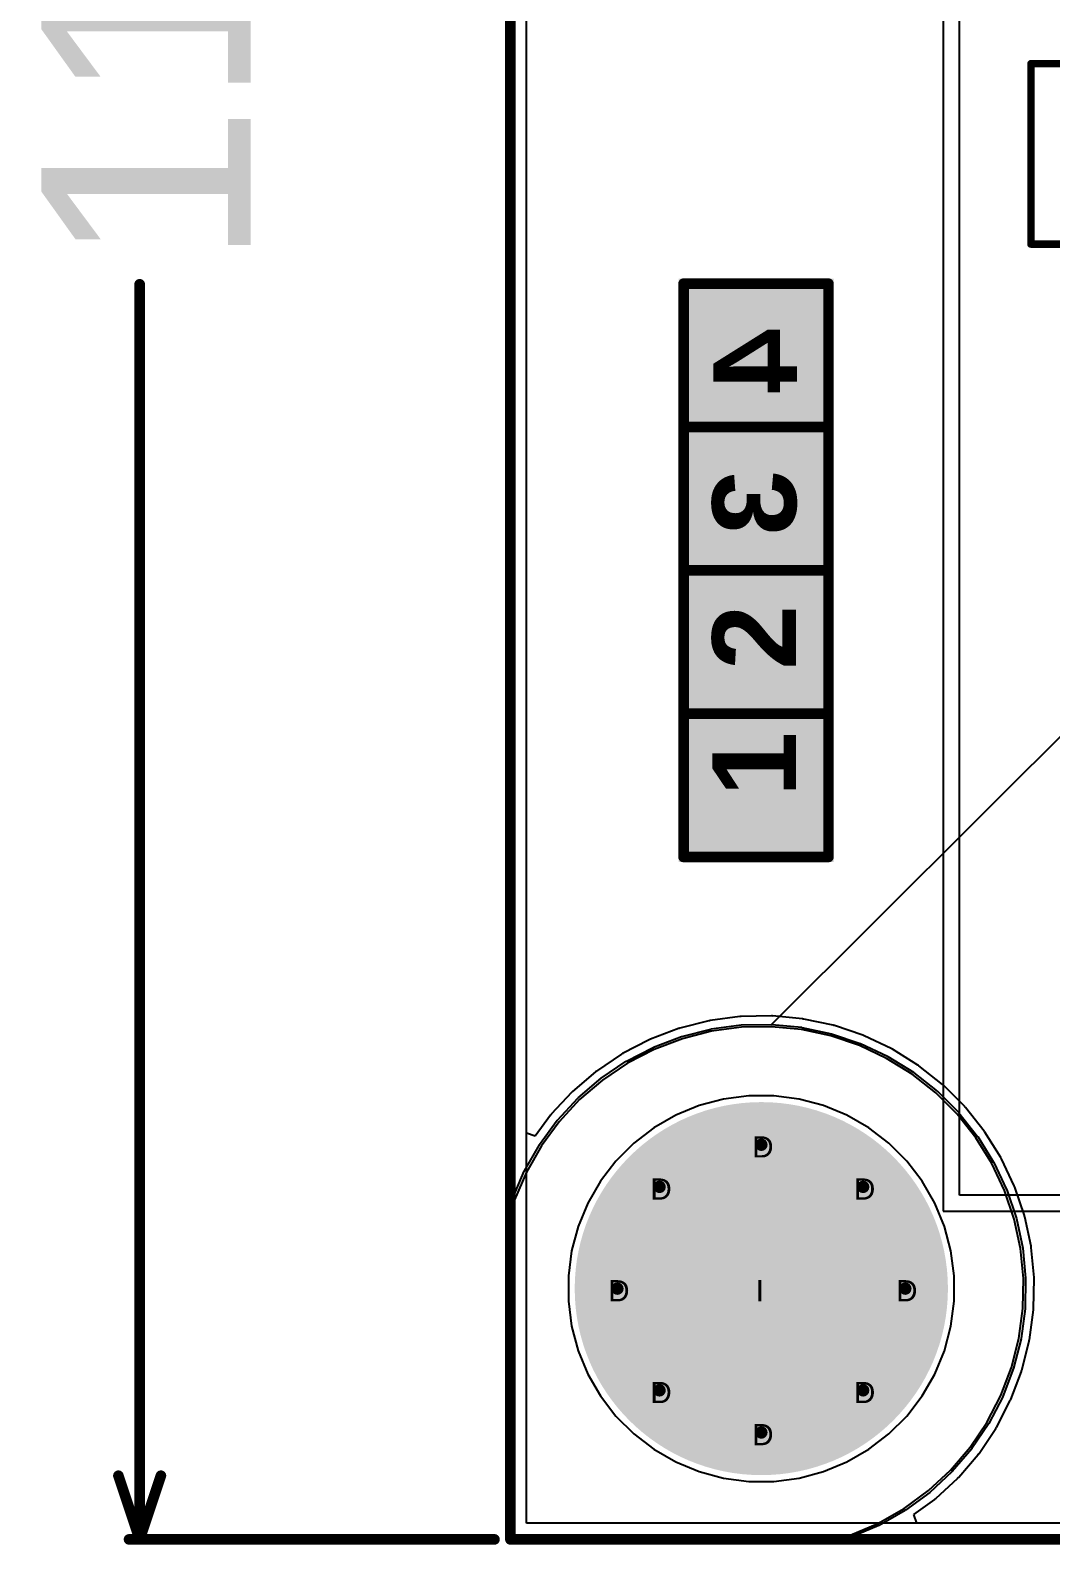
# Model space of a CAD drawing. Header units: inches. Extents: x -11 to 5428, y 0 to 5423.
# Drawn here: x -11.48 to 12.92, y -0.13 to 36.1 of the extents above; entities that cross this region are included whole.
import ezdxf

# ---------------------------------------------------------------- set-up
doc = ezdxf.new("R2010")
doc.units = ezdxf.units.IN
for name, color, linetype in [('Board Outline', 216, 'Continuous'), ('Bottom Layer', 5, 'Continuous'), ('Bottom Solder', 6, 'Continuous'), ('Dimension', 6, 'Continuous'), ('Drill Drawing', 1, 'Continuous'), ('GND', 16, 'Continuous'), ('Multi-Layer', 9, 'Continuous'), ('Pad Holes', 156, 'Continuous'), ('PWR', 76, 'Continuous'), ('Top Layer', 1, 'Continuous'), ('Top Overlay', 2, 'Continuous'), ('Top Solder', 216, 'Continuous'), ('Via Holes', 16, 'Continuous')]:
    doc.layers.add(name, color=color, linetype=linetype)
doc.styles.add('Arial', font='', dxfattribs={"height": 0.2})
doc.styles.add('Arial_Bold', font='', dxfattribs={"height": 0.2})
doc.styles.get('Arial').set_extended_font_data('Arial')
doc.styles.get('Arial_Bold').set_extended_font_data('Arial', bold=True)

msp = doc.modelspace()

# ---------------------------------------------------------------- hatches: boundary and pattern name
at = {"layer": 'Bottom Layer'}
h = msp.add_hatch(color=5, dxfattribs=at)
edge = h.paths.add_edge_path()
edge.add_arc((6, 6), 4.36, 0, 360)
h = msp.add_hatch(color=5, dxfattribs=at)
edge = h.paths.add_edge_path()
edge.add_arc((6, 9.442), 0.3, 0, 360)
h = msp.add_hatch(color=5, dxfattribs=at)
edge = h.paths.add_edge_path()
edge.add_arc((3.566, 8.434), 0.3, 0, 360)
h = msp.add_hatch(color=5, dxfattribs=at)
edge = h.paths.add_edge_path()
edge.add_arc((8.434, 8.434), 0.3, 0, 360)
h = msp.add_hatch(color=5, dxfattribs=at)
edge = h.paths.add_edge_path()
edge.add_arc((2.558, 6), 0.3, 0, 360)
h = msp.add_hatch(color=5, dxfattribs=at)
edge = h.paths.add_edge_path()
edge.add_arc((9.442, 6), 0.3, 0, 360)
h = msp.add_hatch(color=5, dxfattribs=at)
edge = h.paths.add_edge_path()
edge.add_arc((3.566, 3.566), 0.3, 0, 360)
h = msp.add_hatch(color=5, dxfattribs=at)
edge = h.paths.add_edge_path()
edge.add_arc((8.434, 3.566), 0.3, 0, 360)
h = msp.add_hatch(color=5, dxfattribs=at)
edge = h.paths.add_edge_path()
edge.add_arc((6, 2.558), 0.3, 0, 360)
at = {"layer": 'Bottom Solder'}
msp.add_hatch(color=6, dxfattribs=at).paths.add_polyline_path([(4.025, 16.209), (7.733, 16.209), (7.733, 30.163), (4.025, 30.163)])
h = msp.add_hatch(color=6, dxfattribs=at)
edge = h.paths.add_edge_path()
edge.add_arc((6, 6), 4.462, 0, 360)
at = {"layer": 'GND'}
h = msp.add_hatch(color=16, dxfattribs=at)
edge = h.paths.add_edge_path()
edge.add_arc((6, 6), 4.36, 0, 360)
h = msp.add_hatch(color=16, dxfattribs=at)
edge = h.paths.add_edge_path()
edge.add_arc((6, 9.442), 0.3, 0, 360)
h = msp.add_hatch(color=16, dxfattribs=at)
edge = h.paths.add_edge_path()
edge.add_arc((3.566, 8.434), 0.3, 0, 360)
h = msp.add_hatch(color=16, dxfattribs=at)
edge = h.paths.add_edge_path()
edge.add_arc((8.434, 8.434), 0.3, 0, 360)
h = msp.add_hatch(color=16, dxfattribs=at)
edge = h.paths.add_edge_path()
edge.add_arc((2.558, 6), 0.3, 0, 360)
h = msp.add_hatch(color=16, dxfattribs=at)
edge = h.paths.add_edge_path()
edge.add_arc((9.442, 6), 0.3, 0, 360)
h = msp.add_hatch(color=16, dxfattribs=at)
edge = h.paths.add_edge_path()
edge.add_arc((3.566, 3.566), 0.3, 0, 360)
h = msp.add_hatch(color=16, dxfattribs=at)
edge = h.paths.add_edge_path()
edge.add_arc((8.434, 3.566), 0.3, 0, 360)
h = msp.add_hatch(color=16, dxfattribs=at)
edge = h.paths.add_edge_path()
edge.add_arc((6, 2.558), 0.3, 0, 360)
at = {"layer": 'Multi-Layer'}
h = msp.add_hatch(color=9, dxfattribs=at)
edge = h.paths.add_edge_path()
edge.add_arc((6, 6), 4.36, 0, 360)
at = {"layer": 'Pad Holes'}
h = msp.add_hatch(color=7, dxfattribs=at)
edge = h.paths.add_edge_path()
edge.add_arc((6, 6), 2.5, 0, 360)
at = {"layer": 'PWR'}
h = msp.add_hatch(color=76, dxfattribs=at)
edge = h.paths.add_edge_path()
edge.add_arc((6, 6), 4.36, 0, 360)
h = msp.add_hatch(color=76, dxfattribs=at)
edge = h.paths.add_edge_path()
edge.add_arc((6, 9.442), 0.3, 0, 360)
h = msp.add_hatch(color=76, dxfattribs=at)
edge = h.paths.add_edge_path()
edge.add_arc((3.566, 8.434), 0.3, 0, 360)
h = msp.add_hatch(color=76, dxfattribs=at)
edge = h.paths.add_edge_path()
edge.add_arc((8.434, 8.434), 0.3, 0, 360)
h = msp.add_hatch(color=76, dxfattribs=at)
edge = h.paths.add_edge_path()
edge.add_arc((2.558, 6), 0.3, 0, 360)
h = msp.add_hatch(color=76, dxfattribs=at)
edge = h.paths.add_edge_path()
edge.add_arc((9.442, 6), 0.3, 0, 360)
h = msp.add_hatch(color=76, dxfattribs=at)
edge = h.paths.add_edge_path()
edge.add_arc((3.566, 3.566), 0.3, 0, 360)
h = msp.add_hatch(color=76, dxfattribs=at)
edge = h.paths.add_edge_path()
edge.add_arc((8.434, 3.566), 0.3, 0, 360)
h = msp.add_hatch(color=76, dxfattribs=at)
edge = h.paths.add_edge_path()
edge.add_arc((6, 2.558), 0.3, 0, 360)
at = {"layer": 'Top Layer'}
h = msp.add_hatch(color=1, dxfattribs=at)
edge = h.paths.add_edge_path()
edge.add_arc((6, 6), 4.36, 0, 360)
h = msp.add_hatch(color=1, dxfattribs=at)
edge = h.paths.add_edge_path()
edge.add_arc((6, 9.442), 0.3, 0, 360)
h = msp.add_hatch(color=1, dxfattribs=at)
edge = h.paths.add_edge_path()
edge.add_arc((3.566, 8.434), 0.3, 0, 360)
h = msp.add_hatch(color=1, dxfattribs=at)
edge = h.paths.add_edge_path()
edge.add_arc((8.434, 8.434), 0.3, 0, 360)
h = msp.add_hatch(color=1, dxfattribs=at)
edge = h.paths.add_edge_path()
edge.add_arc((2.558, 6), 0.3, 0, 360)
h = msp.add_hatch(color=1, dxfattribs=at)
edge = h.paths.add_edge_path()
edge.add_arc((9.442, 6), 0.3, 0, 360)
h = msp.add_hatch(color=1, dxfattribs=at)
edge = h.paths.add_edge_path()
edge.add_arc((3.566, 3.566), 0.3, 0, 360)
h = msp.add_hatch(color=1, dxfattribs=at)
edge = h.paths.add_edge_path()
edge.add_arc((8.434, 3.566), 0.3, 0, 360)
h = msp.add_hatch(color=1, dxfattribs=at)
edge = h.paths.add_edge_path()
edge.add_arc((6, 2.558), 0.3, 0, 360)
at = {"layer": 'Top Solder'}
msp.add_hatch(color=216, dxfattribs=at).paths.add_polyline_path([(4.025, 16.209), (7.733, 16.209), (7.733, 30.163), (4.025, 30.163)])
h = msp.add_hatch(color=216, dxfattribs=at)
edge = h.paths.add_edge_path()
edge.add_arc((6, 6), 4.462, 0, 360)
at = {"layer": 'Via Holes'}
h = msp.add_hatch(color=7, dxfattribs=at)
edge = h.paths.add_edge_path()
edge.add_arc((6, 9.442), 0.15, 0, 360)
h = msp.add_hatch(color=7, dxfattribs=at)
edge = h.paths.add_edge_path()
edge.add_arc((3.566, 8.434), 0.15, 0, 360)
h = msp.add_hatch(color=7, dxfattribs=at)
edge = h.paths.add_edge_path()
edge.add_arc((8.434, 8.434), 0.15, 0, 360)
h = msp.add_hatch(color=7, dxfattribs=at)
edge = h.paths.add_edge_path()
edge.add_arc((2.558, 6), 0.15, 0, 360)
h = msp.add_hatch(color=7, dxfattribs=at)
edge = h.paths.add_edge_path()
edge.add_arc((9.442, 6), 0.15, 0, 360)
h = msp.add_hatch(color=7, dxfattribs=at)
edge = h.paths.add_edge_path()
edge.add_arc((3.566, 3.566), 0.15, 0, 360)
h = msp.add_hatch(color=7, dxfattribs=at)
edge = h.paths.add_edge_path()
edge.add_arc((8.434, 3.566), 0.15, 0, 360)
h = msp.add_hatch(color=7, dxfattribs=at)
edge = h.paths.add_edge_path()
edge.add_arc((6, 2.558), 0.15, 0, 360)

# ---------------------------------------------------------------- linework, layer by layer
at = {"layer": 'Board Outline'}
for points in [[(0, 0, 0.254, 0.254, 0), (0, 110, 0.254, 0.254, 0)], [(0, 0, 0.254, 0.254, 0), (344, 0, 0.254, 0.254, 0)]]:
    msp.add_lwpolyline(points, format="xyseb", dxfattribs=at)
msp.add_lwpolyline([(-0.063, 0, 0.127, 0.127, 1), (0.064, 0, 0.127, 0.127, 1)], format="xyseb", close=True, dxfattribs=at)
msp.add_lwpolyline([(-0.063, 0, 0.127, 0.127, 1), (0.064, 0, 0.127, 0.127, 1)], format="xyseb", close=True, dxfattribs=at)
at = {"layer": 'Bottom Layer'}
for p, q in [((0.388, 9.715), (0.388, 100.285)), ((7.544, 30.023), (4.191, 30.023)), ((4.191, 30.023), (4.191, 16.332)), ((7.544, 16.332), (7.544, 30.023)), ((4.191, 16.332), (7.544, 16.332)), ((4.746, 12.407), (4.048, 12.23)), ((4.761, 12.408), (4.746, 12.407)), ((4.775, 12.413), (4.761, 12.408)), ((5.489, 12.508), (4.775, 12.413)), ((5.504, 12.508), (5.489, 12.508)), ((5.518, 12.511), (5.504, 12.508)), ((6.238, 12.524), (5.518, 12.511)), ((6.253, 12.522), (6.238, 12.524)), ((6.268, 12.523), (6.253, 12.522)), ((6.984, 12.454), (6.268, 12.523)), ((6.998, 12.45), (6.984, 12.454)), ((7.013, 12.449), (6.998, 12.45)), ((7.717, 12.299), (7.013, 12.449)), ((3.334, 11.957), (3.32, 11.953)), ((3.347, 11.965), (3.334, 11.957)), ((4.02, 12.221), (3.347, 11.965)), ((4.112, 11.979), (3.439, 11.723)), ((4.035, 12.224), (4.02, 12.221)), ((4.048, 12.23), (4.035, 12.224)), ((4.81, 12.156), (4.112, 11.979)), ((5.523, 12.252), (4.81, 12.156)), ((6.243, 12.265), (5.523, 12.252)), ((6.959, 12.196), (6.243, 12.265)), ((7.663, 12.045), (6.959, 12.196)), ((8.345, 11.815), (7.663, 12.045)), ((7.731, 12.293), (7.717, 12.299)), ((7.746, 12.291), (7.731, 12.293)), ((8.428, 12.06), (7.746, 12.291)), ((8.441, 12.053), (8.428, 12.06)), ((8.456, 12.049), (8.441, 12.053)), ((9.107, 11.742), (8.456, 12.049)), ((2.655, 11.607), (2.058, 11.204)), ((2.669, 11.612), (2.655, 11.607)), ((2.681, 11.622), (2.669, 11.612)), ((3.32, 11.953), (2.681, 11.622)), ((3.439, 11.723), (2.8, 11.392)), ((8.996, 11.508), (8.345, 11.815)), ((9.119, 11.733), (9.107, 11.742)), ((9.133, 11.728), (9.119, 11.733)), ((9.744, 11.348), (9.133, 11.728)), ((2.8, 11.392), (2.203, 10.99)), ((9.608, 11.128), (8.996, 11.508)), ((9.755, 11.338), (9.744, 11.348)), ((9.769, 11.331), (9.755, 11.338)), ((10.332, 10.884), (9.769, 11.331)), ((2.035, 11.186), (1.488, 10.718)), ((2.203, 10.99), (1.656, 10.522)), ((2.048, 11.194), (2.035, 11.186)), ((2.058, 11.204), (2.048, 11.194)), ((10.172, 10.681), (9.608, 11.128)), ((10.342, 10.872), (10.332, 10.884)), ((10.355, 10.864), (10.342, 10.872)), ((1.466, 10.698), (0.977, 10.17)), ((1.656, 10.522), (1.167, 9.994)), ((1.479, 10.706), (1.466, 10.698)), ((1.488, 10.718), (1.479, 10.706)), ((10.681, 10.172), (10.172, 10.681)), ((10.864, 10.355), (10.355, 10.864)), ((0.958, 10.147), (0.592, 9.648)), ((0.969, 10.157), (0.958, 10.147)), ((0.977, 10.17), (0.969, 10.157)), ((11.128, 9.608), (10.681, 10.172)), ((10.872, 10.343), (10.864, 10.355)), ((10.883, 10.333), (10.872, 10.343)), ((11.331, 9.769), (10.883, 10.333)), ((1.167, 9.994), (0.741, 9.414)), ((0.592, 9.648), (0.388, 9.715)), ((11.508, 8.996), (11.128, 9.608)), ((11.338, 9.756), (11.331, 9.769)), ((11.348, 9.745), (11.338, 9.756)), ((11.728, 9.133), (11.348, 9.745)), ((0.741, 9.414), (0.384, 8.788)), ((11.733, 9.119), (11.728, 9.133)), ((11.742, 9.107), (11.733, 9.119)), ((12.049, 8.456), (11.742, 9.107)), ((0.384, 8.788), (0.102, 8.126)), ((11.815, 8.345), (11.508, 8.996)), ((12.045, 7.664), (11.815, 8.345)), ((12.053, 8.441), (12.049, 8.456)), ((12.06, 8.428), (12.053, 8.441)), ((12.291, 7.746), (12.06, 8.428)), ((0.102, 8.126), (-0.001, 7.781)), ((-0.001, 7.781), (-0.001, 7.781)), ((-0.001, 7.781), (0, 7.78)), ((0, 7.78), (0, 0)), ((12.196, 6.96), (12.045, 7.664)), ((12.293, 7.732), (12.291, 7.746)), ((12.299, 7.718), (12.293, 7.732)), ((12.449, 7.014), (12.299, 7.718)), ((12.265, 6.243), (12.196, 6.96)), ((12.45, 6.999), (12.449, 7.014)), ((12.454, 6.985), (12.45, 6.999)), ((12.523, 6.268), (12.454, 6.985)), ((12.252, 5.524), (12.265, 6.243)), ((12.511, 5.519), (12.524, 6.238)), ((12.522, 6.253), (12.523, 6.268)), ((12.524, 6.238), (12.522, 6.253)), ((12.156, 4.81), (12.252, 5.524)), ((12.413, 4.776), (12.509, 5.489)), ((12.508, 5.504), (12.511, 5.519)), ((12.509, 5.489), (12.508, 5.504)), ((11.979, 4.112), (12.156, 4.81)), ((12.23, 4.049), (12.407, 4.746)), ((12.407, 4.746), (12.408, 4.761)), ((12.408, 4.761), (12.413, 4.776)), ((11.723, 3.44), (11.979, 4.112)), ((11.965, 3.347), (12.221, 4.02)), ((12.221, 4.02), (12.224, 4.035)), ((12.224, 4.035), (12.23, 4.049)), ((11.392, 2.8), (11.723, 3.44)), ((11.622, 2.681), (11.953, 3.32)), ((11.953, 3.32), (11.957, 3.335)), ((11.957, 3.335), (11.965, 3.347)), ((10.99, 2.203), (11.392, 2.8)), ((11.205, 2.059), (11.607, 2.656)), ((11.607, 2.656), (11.613, 2.67)), ((11.613, 2.67), (11.622, 2.681)), ((10.522, 1.657), (10.99, 2.203)), ((10.719, 1.488), (11.187, 2.035)), ((11.187, 2.035), (11.194, 2.048)), ((11.194, 2.048), (11.205, 2.059)), ((9.994, 1.167), (10.522, 1.657)), ((10.17, 0.977), (10.698, 1.467)), ((10.698, 1.467), (10.707, 1.479)), ((10.707, 1.479), (10.719, 1.488)), ((9.414, 0.741), (9.994, 1.167)), ((8.789, 0.384), (9.414, 0.741)), ((9.648, 0.592), (10.147, 0.958)), ((10.147, 0.958), (10.158, 0.969)), ((10.158, 0.969), (10.17, 0.977)), ((8.127, 0.102), (8.789, 0.384)), ((9.715, 0.388), (9.648, 0.592)), ((185.233, 0.388), (9.715, 0.388)), ((0, 0), (0.001, -0.001)), ((7.782, -0.001), (8.127, 0.102)), ((0.001, -0.001), (7.782, -0.001))]:
    msp.add_line(p, q, dxfattribs=at)
for points in [[(4.14, 30.043, 0.254, 0.254, 0), (7.606, 30.043, 0.254, 0.254, 0)], [(4.14, 16.327, 0.254, 0.254, 0), (4.14, 30.043, 0.254, 0.254, 0)], [(7.606, 16.327, 0.254, 0.254, 0), (7.606, 30.043, 0.254, 0.254, 0)], [(4.14, 26.614, 0.254, 0.254, 0), (7.606, 26.614, 0.254, 0.254, 0)], [(4.14, 23.185, 0.254, 0.254, 0), (7.606, 23.185, 0.254, 0.254, 0)], [(4.14, 19.756, 0.254, 0.254, 0), (7.606, 19.756, 0.254, 0.254, 0)], [(4.14, 16.327, 0.254, 0.254, 0), (7.606, 16.327, 0.254, 0.254, 0)]]:
    msp.add_lwpolyline(points, format="xyseb", dxfattribs=at)
for points in [[(4.077, 30.043, 0.127, 0.127, 1), (4.204, 30.043, 0.127, 0.127, 1)], [(4.077, 30.043, 0.127, 0.127, 1), (4.204, 30.043, 0.127, 0.127, 1)], [(7.542, 30.043, 0.127, 0.127, 1), (7.669, 30.043, 0.127, 0.127, 1)], [(7.542, 30.043, 0.127, 0.127, 1), (7.669, 30.043, 0.127, 0.127, 1)], [(4.077, 26.614, 0.127, 0.127, 1), (4.204, 26.614, 0.127, 0.127, 1)], [(7.542, 26.614, 0.127, 0.127, 1), (7.669, 26.614, 0.127, 0.127, 1)], [(4.077, 23.185, 0.127, 0.127, 1), (4.204, 23.185, 0.127, 0.127, 1)], [(7.542, 23.185, 0.127, 0.127, 1), (7.669, 23.185, 0.127, 0.127, 1)], [(4.077, 19.756, 0.127, 0.127, 1), (4.204, 19.756, 0.127, 0.127, 1)], [(7.542, 19.756, 0.127, 0.127, 1), (7.669, 19.756, 0.127, 0.127, 1)], [(4.077, 16.327, 0.127, 0.127, 1), (4.204, 16.327, 0.127, 0.127, 1)], [(4.077, 16.327, 0.127, 0.127, 1), (4.204, 16.327, 0.127, 0.127, 1)], [(7.542, 16.327, 0.127, 0.127, 1), (7.669, 16.327, 0.127, 0.127, 1)], [(7.542, 16.327, 0.127, 0.127, 1), (7.669, 16.327, 0.127, 0.127, 1)]]:
    msp.add_lwpolyline(points, format="xyseb", close=True, dxfattribs=at)
at = {"layer": 'Bottom Solder'}
for p, q in [((6.245, 12.319), (5427.557, 5423.366)), ((5.522, 12.307), (6.242, 12.32)), ((6.242, 12.32), (6.245, 12.319)), ((6.245, 12.319), (6.248, 12.32)), ((6.248, 12.32), (6.965, 12.251)), ((3.419, 11.775), (4.092, 12.031)), ((4.092, 12.031), (4.096, 12.03)), ((4.096, 12.03), (4.098, 12.032)), ((4.098, 12.032), (4.796, 12.209)), ((4.796, 12.209), (4.799, 12.209)), ((4.799, 12.209), (4.802, 12.211)), ((4.802, 12.211), (5.516, 12.307)), ((5.516, 12.307), (5.519, 12.306)), ((5.519, 12.306), (5.522, 12.307)), ((6.965, 12.251), (6.967, 12.25)), ((6.967, 12.25), (6.971, 12.25)), ((6.971, 12.25), (7.675, 12.099)), ((7.675, 12.099), (7.677, 12.097)), ((7.677, 12.097), (7.681, 12.098)), ((7.681, 12.098), (8.363, 11.867)), ((2.775, 11.441), (3.414, 11.772)), ((3.414, 11.772), (3.417, 11.772)), ((3.417, 11.772), (3.419, 11.775)), ((8.363, 11.867), (8.365, 11.865)), ((8.365, 11.865), (8.369, 11.865)), ((8.369, 11.865), (9.02, 11.558)), ((2.172, 11.035), (2.769, 11.438)), ((2.769, 11.438), (2.772, 11.438)), ((2.772, 11.438), (2.775, 11.441)), ((9.02, 11.558), (9.022, 11.555)), ((9.022, 11.555), (9.025, 11.555)), ((9.025, 11.555), (9.637, 11.175)), ((1.62, 10.563), (2.167, 11.032)), ((2.167, 11.032), (2.17, 11.033)), ((2.17, 11.033), (2.172, 11.035)), ((9.637, 11.175), (9.639, 11.172)), ((9.639, 11.172), (9.642, 11.171)), ((9.642, 11.171), (10.206, 10.724)), ((1.126, 10.031), (1.616, 10.559)), ((1.616, 10.559), (1.619, 10.56)), ((1.619, 10.56), (1.62, 10.563)), ((10.206, 10.724), (10.208, 10.721)), ((10.208, 10.721), (10.211, 10.72)), ((10.211, 10.72), (10.72, 10.211)), ((10.72, 10.211), (10.721, 10.208)), ((10.721, 10.208), (10.724, 10.206)), ((10.724, 10.206), (11.171, 9.642)), ((0.696, 9.446), (1.122, 10.027)), ((1.122, 10.027), (1.125, 10.028)), ((1.125, 10.028), (1.126, 10.031)), ((0.336, 8.816), (0.693, 9.441)), ((0.693, 9.441), (0.695, 9.443)), ((0.695, 9.443), (0.696, 9.446)), ((11.171, 9.642), (11.172, 9.639)), ((11.172, 9.639), (11.175, 9.637)), ((11.175, 9.637), (11.555, 9.026)), ((0.051, 8.148), (0.333, 8.81)), ((0.333, 8.81), (0.336, 8.812)), ((0.336, 8.812), (0.336, 8.816)), ((11.555, 9.026), (11.555, 9.022)), ((11.555, 9.022), (11.558, 9.02)), ((11.558, 9.02), (11.865, 8.369)), ((11.865, 8.369), (11.865, 8.366)), ((11.865, 8.366), (11.867, 8.363)), ((11.867, 8.363), (12.098, 7.681)), ((-0.054, 7.797), (0.049, 8.142)), ((0.049, 8.142), (0.051, 8.145)), ((0.051, 8.145), (0.051, 8.148)), ((-0.056, 7.781), (-0.053, 7.789)), ((-0.055, 7.779), (-0.056, 7.781)), ((-0.055, 0), (-0.055, 7.779)), ((-0.053, 7.789), (-0.054, 7.797)), ((12.098, 7.681), (12.097, 7.678)), ((12.097, 7.678), (12.099, 7.675)), ((12.099, 7.675), (12.25, 6.971)), ((12.25, 6.971), (12.249, 6.968)), ((12.249, 6.968), (12.251, 6.965)), ((12.251, 6.965), (12.32, 6.249)), ((12.32, 6.242), (12.307, 5.522)), ((12.32, 6.249), (12.319, 6.245)), ((12.319, 6.245), (12.32, 6.242)), ((12.307, 5.516), (12.211, 4.803)), ((12.307, 5.522), (12.306, 5.519)), ((12.306, 5.519), (12.307, 5.516)), ((12.21, 4.797), (12.033, 4.099)), ((12.211, 4.803), (12.209, 4.8)), ((12.209, 4.8), (12.21, 4.797)), ((12.031, 4.093), (11.775, 3.42)), ((12.033, 4.099), (12.031, 4.096)), ((12.031, 4.096), (12.031, 4.093)), ((11.772, 3.414), (11.441, 2.775)), ((11.773, 3.417), (11.772, 3.414)), ((11.775, 3.42), (11.773, 3.417)), ((11.438, 2.77), (11.036, 2.173)), ((11.439, 2.773), (11.438, 2.77)), ((11.441, 2.775), (11.439, 2.773)), ((11.032, 2.168), (10.564, 1.621)), ((11.033, 2.171), (11.032, 2.168)), ((11.036, 2.173), (11.033, 2.171)), ((10.559, 1.616), (10.032, 1.126)), ((10.561, 1.619), (10.559, 1.616)), ((10.564, 1.621), (10.561, 1.619)), ((10.027, 1.122), (9.447, 0.696)), ((10.029, 1.125), (10.027, 1.122)), ((10.032, 1.126), (10.029, 1.125)), ((9.441, 0.693), (8.816, 0.336)), ((9.443, 0.696), (9.441, 0.693)), ((9.447, 0.696), (9.443, 0.696)), ((-0.039, -0.039), (-0.055, 0)), ((-0.055, 0), (-0.055, 0)), ((8.142, 0.049), (7.797, -0.054)), ((8.145, 0.051), (8.142, 0.049)), ((8.148, 0.051), (8.145, 0.051)), ((8.81, 0.334), (8.148, 0.051)), ((8.813, 0.336), (8.81, 0.334)), ((8.816, 0.336), (8.813, 0.336)), ((-0.038, -0.04), (-0.039, -0.039)), ((-0.027, -0.044), (-0.038, -0.04)), ((-0.038, -0.04), (-0.038, -0.04)), ((0.001, -0.056), (-0.027, -0.044)), ((7.782, -0.056), (0.001, -0.056)), ((0.001, -0.056), (0.001, -0.056)), ((7.789, -0.053), (7.782, -0.056)), ((7.797, -0.054), (7.789, -0.053))]:
    msp.add_line(p, q, dxfattribs=at)
at = {"layer": 'Dimension'}
for points in [[(-8.865, 0, 0.254, 0.254, 0), (-8.865, 30.028, 0.254, 0.254, 0)], [(-9.373, 1.524, 0.254, 0.254, 0), (-8.865, 0, 0.254, 0.254, 0)], [(-8.865, 0, 0.254, 0.254, 0), (-8.357, 1.524, 0.254, 0.254, 0)], [(-9.119, 0, 0.254, 0.254, 0), (-0.381, 0, 0.254, 0.254, 0)]]:
    msp.add_lwpolyline(points, format="xyseb", dxfattribs=at)
for points in [[(-8.928, 30.028, 0.127, 0.127, 1), (-8.801, 30.028, 0.127, 0.127, 1)], [(-9.436, 1.524, 0.127, 0.127, 1), (-9.309, 1.524, 0.127, 0.127, 1)], [(-8.42, 1.524, 0.127, 0.127, 1), (-8.293, 1.524, 0.127, 0.127, 1)], [(-9.182, 0, 0.127, 0.127, 1), (-9.055, 0, 0.127, 0.127, 1)], [(-8.928, 0, 0.127, 0.127, 1), (-8.801, 0, 0.127, 0.127, 1)], [(-8.928, 0, 0.127, 0.127, 1), (-8.801, 0, 0.127, 0.127, 1)], [(-8.928, 0, 0.127, 0.127, 1), (-8.801, 0, 0.127, 0.127, 1)], [(-0.444, 0, 0.127, 0.127, 1), (-0.317, 0, 0.127, 0.127, 1)]]:
    msp.add_lwpolyline(points, format="xyseb", close=True, dxfattribs=at)
at = {"layer": 'GND'}
for p, q in [((0.388, 0.388), (0.388, 109.612)), ((10.349, 99.568), (10.349, 7.849)), ((10.737, 8.237), (10.737, 40.887)), ((7.544, 30.023), (4.191, 30.023)), ((4.191, 30.023), (4.191, 16.332)), ((7.544, 16.332), (7.544, 30.023)), ((4.191, 16.332), (7.544, 16.332)), ((173.678, 8.237), (10.737, 8.237)), ((10.349, 7.849), (174.066, 7.849)), ((343.612, 0.388), (0.388, 0.388))]:
    msp.add_line(p, q, dxfattribs=at)
at = {"layer": 'Multi-Layer'}
for p, q in [((4.191, 16.332), (4.191, 30.023)), ((4.191, 30.023), (7.544, 30.023)), ((7.544, 30.023), (7.544, 16.332)), ((7.544, 16.332), (4.191, 16.332))]:
    msp.add_line(p, q, dxfattribs=at)
at = {"layer": 'PWR'}
for p, q in [((0.388, 0.388), (0.388, 44.262)), ((7.544, 30.023), (4.191, 30.023)), ((4.191, 30.023), (4.191, 16.332)), ((7.544, 16.332), (7.544, 30.023)), ((4.191, 16.332), (7.544, 16.332)), ((5.098, 10.535), (4.514, 10.379)), ((5.698, 10.614), (5.098, 10.535)), ((6.302, 10.614), (5.698, 10.614)), ((6.902, 10.535), (6.302, 10.614)), ((7.486, 10.379), (6.902, 10.535)), ((3.955, 10.147), (3.431, 9.845)), ((4.514, 10.379), (3.955, 10.147)), ((8.045, 10.147), (7.486, 10.379)), ((8.569, 9.845), (8.045, 10.147)), ((3.431, 9.845), (2.951, 9.476)), ((9.049, 9.476), (8.569, 9.845)), ((2.951, 9.476), (2.524, 9.049)), ((9.476, 9.049), (9.049, 9.476)), ((2.524, 9.049), (2.155, 8.569)), ((9.845, 8.569), (9.476, 9.049)), ((2.155, 8.569), (1.853, 8.045)), ((10.147, 8.045), (9.845, 8.569)), ((1.853, 8.045), (1.622, 7.486)), ((10.379, 7.486), (10.147, 8.045)), ((1.622, 7.486), (1.465, 6.902)), ((10.535, 6.902), (10.379, 7.486)), ((1.465, 6.902), (1.386, 6.302)), ((10.614, 6.302), (10.535, 6.902)), ((1.386, 6.302), (1.386, 5.698)), ((10.614, 5.698), (10.614, 6.302)), ((1.386, 5.698), (1.465, 5.098)), ((10.535, 5.098), (10.614, 5.698)), ((1.465, 5.098), (1.622, 4.514)), ((10.379, 4.514), (10.535, 5.098)), ((1.622, 4.514), (1.853, 3.955)), ((10.147, 3.955), (10.379, 4.514)), ((1.853, 3.955), (2.155, 3.431)), ((9.845, 3.431), (10.147, 3.955)), ((2.155, 3.431), (2.524, 2.951)), ((9.476, 2.951), (9.845, 3.431)), ((2.524, 2.951), (2.951, 2.524)), ((9.049, 2.524), (9.476, 2.951)), ((2.951, 2.524), (3.431, 2.155)), ((8.569, 2.155), (9.049, 2.524)), ((3.431, 2.155), (3.955, 1.853)), ((3.955, 1.853), (4.514, 1.622)), ((7.486, 1.622), (8.045, 1.853)), ((8.045, 1.853), (8.569, 2.155)), ((4.514, 1.622), (5.098, 1.465)), ((5.098, 1.465), (5.698, 1.386)), ((6.302, 1.386), (6.902, 1.465)), ((6.902, 1.465), (7.486, 1.622)), ((5.698, 1.386), (6.302, 1.386)), ((228.161, 0.388), (0.388, 0.388))]:
    msp.add_line(p, q, dxfattribs=at)
at = {"layer": 'Top Layer'}
for p, q in [((0.388, 9.715), (0.388, 100.285)), ((7.544, 30.023), (4.191, 30.023)), ((4.191, 30.023), (4.191, 16.332)), ((7.544, 16.332), (7.544, 30.023)), ((4.191, 16.332), (7.544, 16.332)), ((4.746, 12.407), (4.048, 12.23)), ((4.761, 12.408), (4.746, 12.407)), ((4.775, 12.413), (4.761, 12.408)), ((5.489, 12.509), (4.775, 12.413)), ((5.504, 12.508), (5.489, 12.509)), ((5.518, 12.511), (5.504, 12.508)), ((6.238, 12.524), (5.518, 12.511)), ((6.253, 12.522), (6.238, 12.524)), ((6.268, 12.523), (6.253, 12.522)), ((6.984, 12.454), (6.268, 12.523)), ((6.998, 12.45), (6.984, 12.454)), ((7.013, 12.449), (6.998, 12.45)), ((7.717, 12.299), (7.013, 12.449)), ((3.334, 11.957), (3.32, 11.953)), ((3.347, 11.965), (3.334, 11.957)), ((4.02, 12.221), (3.347, 11.965)), ((4.112, 11.979), (3.439, 11.723)), ((4.035, 12.224), (4.02, 12.221)), ((4.048, 12.23), (4.035, 12.224)), ((4.81, 12.156), (4.112, 11.979)), ((5.523, 12.252), (4.81, 12.156)), ((6.243, 12.265), (5.523, 12.252)), ((6.959, 12.196), (6.243, 12.265)), ((7.663, 12.045), (6.959, 12.196)), ((8.345, 11.815), (7.663, 12.045)), ((7.731, 12.293), (7.717, 12.299)), ((7.746, 12.291), (7.731, 12.293)), ((8.428, 12.06), (7.746, 12.291)), ((8.441, 12.053), (8.428, 12.06)), ((8.456, 12.049), (8.441, 12.053)), ((9.107, 11.742), (8.456, 12.049)), ((2.655, 11.607), (2.058, 11.204)), ((2.669, 11.612), (2.655, 11.607)), ((2.681, 11.622), (2.669, 11.612)), ((3.32, 11.953), (2.681, 11.622)), ((3.439, 11.723), (2.8, 11.392)), ((8.996, 11.508), (8.345, 11.815)), ((9.119, 11.733), (9.107, 11.742)), ((9.133, 11.728), (9.119, 11.733)), ((9.744, 11.348), (9.133, 11.728)), ((2.8, 11.392), (2.203, 10.99)), ((9.608, 11.128), (8.996, 11.508)), ((9.755, 11.338), (9.744, 11.348)), ((9.769, 11.331), (9.755, 11.338)), ((10.333, 10.884), (9.769, 11.331)), ((2.035, 11.186), (1.488, 10.718)), ((2.203, 10.99), (1.656, 10.522)), ((2.048, 11.194), (2.035, 11.186)), ((2.058, 11.204), (2.048, 11.194)), ((10.172, 10.681), (9.608, 11.128)), ((10.342, 10.872), (10.333, 10.884)), ((10.355, 10.864), (10.342, 10.872)), ((1.466, 10.698), (0.977, 10.17)), ((1.656, 10.522), (1.167, 9.994)), ((1.479, 10.707), (1.466, 10.698)), ((1.488, 10.718), (1.479, 10.707)), ((10.681, 10.172), (10.172, 10.681)), ((10.864, 10.355), (10.355, 10.864)), ((0.958, 10.147), (0.592, 9.648)), ((0.969, 10.157), (0.958, 10.147)), ((0.977, 10.17), (0.969, 10.157)), ((11.128, 9.608), (10.681, 10.172)), ((10.872, 10.343), (10.864, 10.355)), ((10.883, 10.333), (10.872, 10.343)), ((11.331, 9.769), (10.883, 10.333)), ((1.167, 9.994), (0.741, 9.414)), ((0.592, 9.648), (0.388, 9.715)), ((11.508, 8.996), (11.128, 9.608)), ((11.338, 9.756), (11.331, 9.769)), ((11.348, 9.745), (11.338, 9.756)), ((11.728, 9.133), (11.348, 9.745)), ((0.741, 9.414), (0.384, 8.788)), ((11.733, 9.119), (11.728, 9.133)), ((11.742, 9.107), (11.733, 9.119)), ((12.049, 8.456), (11.742, 9.107)), ((0.384, 8.788), (0.102, 8.126)), ((11.815, 8.345), (11.508, 8.996)), ((12.045, 7.664), (11.815, 8.345)), ((12.053, 8.441), (12.049, 8.456)), ((12.06, 8.428), (12.053, 8.441)), ((12.291, 7.746), (12.06, 8.428)), ((0.102, 8.126), (-0.001, 7.781)), ((-0.001, 7.781), (-0.001, 7.781)), ((-0.001, 7.781), (0, 7.78)), ((0, 7.78), (0, 0)), ((12.196, 6.96), (12.045, 7.664)), ((12.293, 7.732), (12.291, 7.746)), ((12.299, 7.718), (12.293, 7.732)), ((12.449, 7.014), (12.299, 7.718)), ((12.265, 6.243), (12.196, 6.96)), ((12.45, 6.999), (12.449, 7.014)), ((12.454, 6.985), (12.45, 6.999)), ((12.523, 6.268), (12.454, 6.985)), ((12.252, 5.524), (12.265, 6.243)), ((12.511, 5.519), (12.524, 6.238)), ((12.522, 6.253), (12.523, 6.268)), ((12.524, 6.238), (12.522, 6.253)), ((12.156, 4.81), (12.252, 5.524)), ((12.413, 4.776), (12.509, 5.489)), ((12.508, 5.504), (12.511, 5.519)), ((12.509, 5.489), (12.508, 5.504)), ((11.979, 4.112), (12.156, 4.81)), ((12.23, 4.049), (12.407, 4.746)), ((12.407, 4.746), (12.408, 4.761)), ((12.408, 4.761), (12.413, 4.776)), ((11.723, 3.44), (11.979, 4.112)), ((11.965, 3.347), (12.221, 4.02)), ((12.221, 4.02), (12.224, 4.035)), ((12.224, 4.035), (12.23, 4.049)), ((11.392, 2.8), (11.723, 3.44)), ((11.622, 2.681), (11.953, 3.32)), ((11.953, 3.32), (11.957, 3.335)), ((11.957, 3.335), (11.965, 3.347)), ((10.99, 2.203), (11.392, 2.8)), ((11.205, 2.059), (11.607, 2.656)), ((11.607, 2.656), (11.613, 2.67)), ((11.613, 2.67), (11.622, 2.681)), ((10.522, 1.657), (10.99, 2.203)), ((10.719, 1.488), (11.187, 2.035)), ((11.187, 2.035), (11.194, 2.048)), ((11.194, 2.048), (11.205, 2.059)), ((9.994, 1.167), (10.522, 1.657)), ((10.17, 0.977), (10.698, 1.467)), ((10.698, 1.467), (10.707, 1.479)), ((10.707, 1.479), (10.719, 1.488)), ((9.414, 0.741), (9.994, 1.167)), ((8.789, 0.384), (9.414, 0.741)), ((9.648, 0.592), (10.148, 0.958)), ((10.148, 0.958), (10.158, 0.969)), ((10.158, 0.969), (10.17, 0.977)), ((8.127, 0.102), (8.789, 0.384)), ((9.715, 0.388), (9.648, 0.592)), ((185.233, 0.388), (9.715, 0.388)), ((0, 0), (0.001, -0.001)), ((7.782, -0.001), (8.127, 0.102)), ((0.001, -0.001), (7.782, -0.001))]:
    msp.add_line(p, q, dxfattribs=at)
for points in [[(4.14, 16.327, 0.254, 0.254, 0), (4.14, 30.043, 0.254, 0.254, 0)], [(4.14, 30.043, 0.254, 0.254, 0), (7.606, 30.043, 0.254, 0.254, 0)], [(7.606, 16.327, 0.254, 0.254, 0), (7.606, 30.043, 0.254, 0.254, 0)], [(4.14, 26.614, 0.254, 0.254, 0), (7.606, 26.614, 0.254, 0.254, 0)], [(4.14, 23.185, 0.254, 0.254, 0), (7.606, 23.185, 0.254, 0.254, 0)], [(4.14, 19.756, 0.254, 0.254, 0), (7.606, 19.756, 0.254, 0.254, 0)], [(4.14, 16.327, 0.254, 0.254, 0), (7.606, 16.327, 0.254, 0.254, 0)]]:
    msp.add_lwpolyline(points, format="xyseb", dxfattribs=at)
for points in [[(4.077, 30.043, 0.127, 0.127, 1), (4.204, 30.043, 0.127, 0.127, 1)], [(4.077, 30.043, 0.127, 0.127, 1), (4.204, 30.043, 0.127, 0.127, 1)], [(7.542, 30.043, 0.127, 0.127, 1), (7.669, 30.043, 0.127, 0.127, 1)], [(7.542, 30.043, 0.127, 0.127, 1), (7.669, 30.043, 0.127, 0.127, 1)], [(4.077, 26.614, 0.127, 0.127, 1), (4.204, 26.614, 0.127, 0.127, 1)], [(7.542, 26.614, 0.127, 0.127, 1), (7.669, 26.614, 0.127, 0.127, 1)], [(4.077, 23.185, 0.127, 0.127, 1), (4.204, 23.185, 0.127, 0.127, 1)], [(7.542, 23.185, 0.127, 0.127, 1), (7.669, 23.185, 0.127, 0.127, 1)], [(4.077, 19.756, 0.127, 0.127, 1), (4.204, 19.756, 0.127, 0.127, 1)], [(7.542, 19.756, 0.127, 0.127, 1), (7.669, 19.756, 0.127, 0.127, 1)], [(4.077, 16.327, 0.127, 0.127, 1), (4.204, 16.327, 0.127, 0.127, 1)], [(4.077, 16.327, 0.127, 0.127, 1), (4.204, 16.327, 0.127, 0.127, 1)], [(7.542, 16.327, 0.127, 0.127, 1), (7.669, 16.327, 0.127, 0.127, 1)], [(7.542, 16.327, 0.127, 0.127, 1), (7.669, 16.327, 0.127, 0.127, 1)]]:
    msp.add_lwpolyline(points, format="xyseb", close=True, dxfattribs=at)
at = {"layer": 'Top Overlay'}
for points in [[(12.446, 35.306, 0.178, 0.178, 0), (55.832, 35.306, 0.178, 0.178, 0)], [(12.446, 30.988, 0.178, 0.178, 0), (12.446, 35.306, 0.178, 0.178, 0)], [(12.446, 30.988, 0.178, 0.178, 0), (55.832, 30.988, 0.178, 0.178, 0)]]:
    msp.add_lwpolyline(points, format="xyseb", dxfattribs=at)
for points in [[(12.402, 35.306, 0.0889, 0.0889, 1), (12.49, 35.306, 0.0889, 0.0889, 1)], [(12.402, 35.306, 0.0889, 0.0889, 1), (12.49, 35.306, 0.0889, 0.0889, 1)], [(12.402, 30.988, 0.0889, 0.0889, 1), (12.49, 30.988, 0.0889, 0.0889, 1)], [(12.402, 30.988, 0.0889, 0.0889, 1), (12.49, 30.988, 0.0889, 0.0889, 1)]]:
    msp.add_lwpolyline(points, format="xyseb", close=True, dxfattribs=at)
at = {"layer": 'Top Solder'}
for p, q in [((6.245, 12.319), (5427.557, 5423.366)), ((5.522, 12.307), (6.242, 12.32)), ((6.242, 12.32), (6.245, 12.319)), ((6.245, 12.319), (6.248, 12.32)), ((6.248, 12.32), (6.965, 12.251)), ((3.419, 11.775), (4.092, 12.031)), ((4.092, 12.031), (4.096, 12.03)), ((4.096, 12.03), (4.098, 12.032)), ((4.098, 12.032), (4.796, 12.209)), ((4.796, 12.209), (4.799, 12.209)), ((4.799, 12.209), (4.802, 12.211)), ((4.802, 12.211), (5.516, 12.307)), ((5.516, 12.307), (5.519, 12.306)), ((5.519, 12.306), (5.522, 12.307)), ((6.965, 12.251), (6.968, 12.25)), ((6.968, 12.25), (6.971, 12.25)), ((6.971, 12.25), (7.675, 12.099)), ((7.675, 12.099), (7.677, 12.097)), ((7.677, 12.097), (7.681, 12.098)), ((7.681, 12.098), (8.363, 11.867)), ((2.775, 11.441), (3.414, 11.772)), ((3.414, 11.772), (3.417, 11.772)), ((3.417, 11.772), (3.419, 11.775)), ((8.363, 11.867), (8.365, 11.865)), ((8.365, 11.865), (8.369, 11.865)), ((8.369, 11.865), (9.02, 11.558)), ((2.172, 11.035), (2.769, 11.438)), ((2.769, 11.438), (2.772, 11.438)), ((2.772, 11.438), (2.775, 11.441)), ((9.02, 11.558), (9.022, 11.555)), ((9.022, 11.555), (9.025, 11.555)), ((9.025, 11.555), (9.637, 11.175)), ((1.62, 10.563), (2.167, 11.032)), ((2.167, 11.032), (2.17, 11.033)), ((2.17, 11.033), (2.172, 11.035)), ((9.637, 11.175), (9.639, 11.172)), ((9.639, 11.172), (9.642, 11.171)), ((9.642, 11.171), (10.206, 10.724)), ((1.126, 10.031), (1.616, 10.559)), ((1.616, 10.559), (1.619, 10.56)), ((1.619, 10.56), (1.62, 10.563)), ((10.206, 10.724), (10.208, 10.721)), ((10.208, 10.721), (10.211, 10.72)), ((10.211, 10.72), (10.72, 10.211)), ((10.72, 10.211), (10.721, 10.208)), ((10.721, 10.208), (10.724, 10.206)), ((10.724, 10.206), (11.171, 9.642)), ((0.696, 9.446), (1.122, 10.027)), ((1.122, 10.027), (1.125, 10.028)), ((1.125, 10.028), (1.126, 10.031)), ((0.336, 8.816), (0.693, 9.441)), ((0.693, 9.441), (0.695, 9.443)), ((0.695, 9.443), (0.696, 9.446)), ((11.171, 9.642), (11.172, 9.639)), ((11.172, 9.639), (11.175, 9.637)), ((11.175, 9.637), (11.555, 9.026)), ((0.051, 8.148), (0.333, 8.81)), ((0.333, 8.81), (0.336, 8.812)), ((0.336, 8.812), (0.336, 8.816)), ((11.555, 9.026), (11.555, 9.022)), ((11.555, 9.022), (11.558, 9.02)), ((11.558, 9.02), (11.865, 8.369)), ((11.865, 8.369), (11.865, 8.366)), ((11.865, 8.366), (11.867, 8.363)), ((11.867, 8.363), (12.098, 7.681)), ((-0.054, 7.797), (0.049, 8.142)), ((0.049, 8.142), (0.051, 8.145)), ((0.051, 8.145), (0.051, 8.148)), ((-0.056, 7.781), (-0.053, 7.789)), ((-0.055, 7.779), (-0.056, 7.781)), ((-0.055, 0), (-0.055, 7.779)), ((-0.053, 7.789), (-0.054, 7.797)), ((12.098, 7.681), (12.097, 7.678)), ((12.097, 7.678), (12.099, 7.675)), ((12.099, 7.675), (12.25, 6.971)), ((12.25, 6.971), (12.25, 6.968)), ((12.25, 6.968), (12.251, 6.965)), ((12.251, 6.965), (12.32, 6.249)), ((12.32, 6.242), (12.307, 5.522)), ((12.32, 6.249), (12.319, 6.245)), ((12.319, 6.245), (12.32, 6.242)), ((12.307, 5.516), (12.211, 4.803)), ((12.307, 5.522), (12.306, 5.519)), ((12.306, 5.519), (12.307, 5.516)), ((12.21, 4.797), (12.033, 4.099)), ((12.211, 4.803), (12.209, 4.8)), ((12.209, 4.8), (12.21, 4.797)), ((12.031, 4.093), (11.775, 3.42)), ((12.033, 4.099), (12.031, 4.096)), ((12.031, 4.096), (12.031, 4.093)), ((11.772, 3.414), (11.441, 2.775)), ((11.773, 3.417), (11.772, 3.414)), ((11.775, 3.42), (11.773, 3.417)), ((11.438, 2.77), (11.036, 2.173)), ((11.439, 2.773), (11.438, 2.77)), ((11.441, 2.775), (11.439, 2.773)), ((11.032, 2.168), (10.564, 1.621)), ((11.033, 2.171), (11.032, 2.168)), ((11.036, 2.173), (11.033, 2.171)), ((10.559, 1.616), (10.032, 1.126)), ((10.561, 1.619), (10.559, 1.616)), ((10.564, 1.621), (10.561, 1.619)), ((10.027, 1.122), (9.447, 0.696)), ((10.029, 1.125), (10.027, 1.122)), ((10.032, 1.126), (10.029, 1.125)), ((9.441, 0.693), (8.816, 0.336)), ((9.443, 0.696), (9.441, 0.693)), ((9.447, 0.696), (9.443, 0.696)), ((-0.039, -0.039), (-0.055, 0)), ((-0.055, 0), (-0.055, 0)), ((8.142, 0.049), (7.797, -0.054)), ((8.145, 0.051), (8.142, 0.049)), ((8.148, 0.051), (8.145, 0.051)), ((8.81, 0.334), (8.148, 0.051)), ((8.813, 0.336), (8.81, 0.334)), ((8.816, 0.336), (8.813, 0.336)), ((-0.038, -0.04), (-0.039, -0.039)), ((-0.027, -0.044), (-0.038, -0.04)), ((-0.038, -0.04), (-0.038, -0.04)), ((0.001, -0.056), (-0.027, -0.044)), ((7.782, -0.056), (0.001, -0.056)), ((0.001, -0.056), (0.001, -0.056)), ((7.789, -0.053), (7.782, -0.056)), ((7.797, -0.054), (7.789, -0.053))]:
    msp.add_line(p, q, dxfattribs=at)

# ---------------------------------------------------------------- texts
at = {"layer": 'Bottom Layer', "style": 'Arial_Bold', "text_generation_flag": 2}
msp.add_text('4', height=2, rotation=90, dxfattribs=at).set_placement((6.854, 28.982))
at = {"layer": 'Dimension', "style": 'Arial'}
msp.add_text('110.00 (mm)', height=5, rotation=90, dxfattribs=at).set_placement((-6.213, 30.435))
at = {"layer": 'Drill Drawing', "style": 'Arial'}
for s, p in [('D', (5.78, 9.137)), ('D', (3.346, 8.129)), ('D', (8.214, 8.129)), ('D', (2.338, 5.695)), ('I', (5.865, 5.695)), ('D', (9.222, 5.695)), ('D', (3.346, 3.261)), ('D', (8.214, 3.261)), ('D', (5.78, 2.253))]:
    msp.add_text(s, height=0.508, dxfattribs=at).set_placement(p)
at = {"layer": 'GND', "style": 'Arial_Bold'}
msp.add_text('2', height=2, rotation=90, dxfattribs=at).set_placement((6.829, 20.804))
at = {"layer": 'PWR', "style": 'Arial_Bold', "text_generation_flag": 2}
msp.add_text('3', height=2, rotation=90, dxfattribs=at).set_placement((6.829, 25.566))
at = {"layer": 'Top Layer', "style": 'Arial_Bold'}
msp.add_text('1', height=2, rotation=90, dxfattribs=at).set_placement((6.829, 17.771))

doc.saveas('drawing.dxf')
